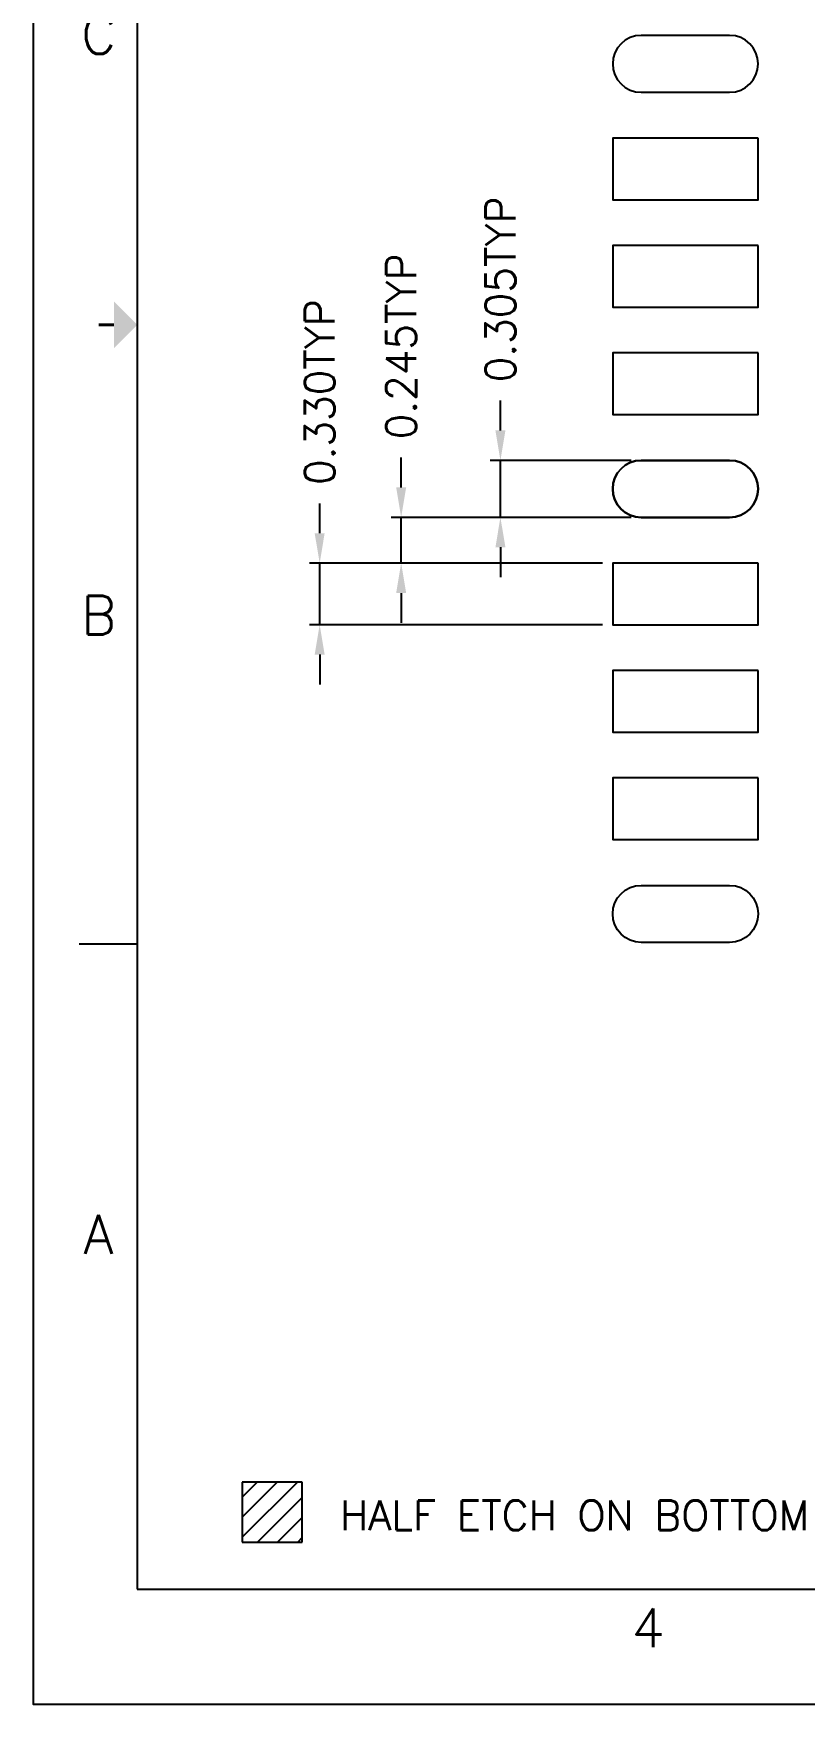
# Model space of a CAD drawing. Header units: millimetres. Extents: x 393.2 to 449.6, y 107.5 to 114.2.
# Drawn here: x 414.321 to 416.383, y 107.502 to 111.975 of the extents above; entities that cross this region are included whole.
import ezdxf
from ezdxf.enums import TextEntityAlignment as Align

# ---------------------------------------------------------------- set-up
doc = ezdxf.new("R2010")
doc.units = ezdxf.units.MM
doc.header["$LTSCALE"] = 0.5
doc.header["$PDMODE"] = 98
for name, color, linetype in [('1D', 4, 'Continuous'), ('DIM', 3, 'Continuous'), ('TB', 7, 'Continuous')]:
    doc.layers.add(name, color=color, linetype=linetype)
doc.styles.add('ADESK1', font='romans')
doc.styles.add('SIMPLEX', font='simplex.shx')
doc.dimstyles.new('Standard3', dxfattribs={"dimtxt": 0.08, "dimasz": 0.08, "dimexe": 0.027, "dimexo": 0.027, "dimgap": 0.027, "dimtad": 0, "dimdec": 3, "dimlfac": 2, "dimrnd": 0.0005, "dimzin": 1, "dimdsep": 46, "dimtxsty": 'SIMPLEX', "dimcen": 0.1905, "dimclrd": 256, "dimclre": 256, "dimclrt": 256, "dimadec": 0, "dimazin": 0, "dimtp": 0.03, "dimtm": 0.05, "dimtfac": 0.8, "dimtdec": 3, "dimtmove": 0, "dimatfit": 3, "dimfxl": 0.05, "dimtolj": 1, "dimtzin": 4, "dimlwd": -1, "dimlwe": -1, "dimarcsym": 0})

# ---------------------------------------------------------------- blocks, each defined once
blk = doc.blocks.new('FR')
at = {"layer": 'TB'}
for p, q in [((8.12, 188.67), (8.12, 9.03)), ((3.57, 59.52), (8.12, 59.52)), ((8.12, 9.03), (275.59, 9.03))]:
    blk.add_line(p, q, dxfattribs=at)
blk.add_lwpolyline([(0, 196.39), (282.46, 196.39), (282.46, 0), (0, 0)], close=True, dxfattribs=at)
at = {"layer": 'TB', "const_width": 0.242}
blk.add_lwpolyline([(5.09, 107.97), (6.3, 107.97)], dxfattribs=at)
at = {"layer": 'TB'}
blk.add_solid([(6.3, 106.16), (6.3, 109.79), (8.12, 107.97)], dxfattribs=at)
at = {"layer": 'TB', "style": 'ADESK1'}
for s, p in [('C', (5.09, 130.69)), ('B', (5.09, 85.26)), ('A', (5.09, 36.8)), ('4', (48.06, 6))]:
    blk.add_text(s, height=3.03, dxfattribs=at).set_placement(p, align=Align.MIDDLE_CENTER)
blk = doc.blocks.new('*D149')
at = {"layer": 'Defpoints', "color": 0, "ltscale": 0.1, "transparency": 16777216}
for p in [(415.5697, 110.8322), (415.9463, 110.8322), (415.9463, 110.6797)]:
    blk.add_point(p, dxfattribs=at)
at = {"layer": 'DIM', "ltscale": 0.1, "transparency": 16777216}
for p, q in [((415.5697, 110.9122), (415.5697, 110.9922)), ((415.9193, 110.8322), (415.5427, 110.8322)), ((415.5697, 110.6797), (415.5697, 110.8322)), ((415.9193, 110.6797), (415.5427, 110.6797)), ((415.5697, 110.5997), (415.5697, 110.5197))]:
    blk.add_line(p, q, dxfattribs=at)
for points in [[(415.5564, 110.9122), (415.5831, 110.9122), (415.5697, 110.8322)], [(415.5564, 110.5997), (415.5831, 110.5997), (415.5697, 110.6797)]]:
    blk.add_solid(points, dxfattribs=at)
at = {"layer": 'DIM', "ltscale": 0.1, "transparency": 16777216, "insert": (415.5697, 111.2897), "char_height": 0.08, "attachment_point": 5, "rotation": 90, "style": 'SIMPLEX'}
blk.add_mtext('\\A1;0.305TYP', dxfattribs=at)
blk = doc.blocks.new('*D150')
at = {"layer": 'Defpoints', "color": 0, "ltscale": 0.1, "transparency": 16777216}
for p in [(415.3043, 110.6797), (415.9463, 110.6797), (415.8701, 110.5572)]:
    blk.add_point(p, dxfattribs=at)
at = {"layer": 'DIM', "ltscale": 0.1, "transparency": 16777216}
for p, q in [((415.3043, 110.7597), (415.3043, 110.8397)), ((415.9193, 110.6797), (415.2773, 110.6797)), ((415.3043, 110.5572), (415.3043, 110.6797)), ((415.8431, 110.5572), (415.2773, 110.5572)), ((415.3043, 110.4772), (415.3043, 110.3972))]:
    blk.add_line(p, q, dxfattribs=at)
for points in [[(415.291, 110.7597), (415.3177, 110.7597), (415.3043, 110.6797)], [(415.291, 110.4772), (415.3177, 110.4772), (415.3043, 110.5572)]]:
    blk.add_solid(points, dxfattribs=at)
at = {"layer": 'DIM', "ltscale": 0.1, "transparency": 16777216, "insert": (415.3043, 111.1372), "char_height": 0.08, "attachment_point": 5, "rotation": 90, "style": 'SIMPLEX'}
blk.add_mtext('\\A1;0.245TYP', dxfattribs=at)
blk = doc.blocks.new('*D151')
at = {"layer": 'Defpoints', "color": 0, "ltscale": 0.1, "transparency": 16777216}
for p in [(415.0864, 110.5572), (415.8701, 110.5572), (415.8701, 110.3922)]:
    blk.add_point(p, dxfattribs=at)
at = {"layer": 'DIM', "ltscale": 0.1, "transparency": 16777216}
for p, q in [((415.0864, 110.6372), (415.0864, 110.7172)), ((415.8431, 110.5572), (415.0594, 110.5572)), ((415.0864, 110.3922), (415.0864, 110.5572)), ((415.8431, 110.3922), (415.0594, 110.3922)), ((415.0864, 110.3122), (415.0864, 110.2322))]:
    blk.add_line(p, q, dxfattribs=at)
for points in [[(415.073, 110.6372), (415.0997, 110.6372), (415.0864, 110.5572)], [(415.073, 110.3122), (415.0997, 110.3122), (415.0864, 110.3922)]]:
    blk.add_solid(points, dxfattribs=at)
at = {"layer": 'DIM', "ltscale": 0.1, "transparency": 16777216, "insert": (415.0864, 111.0147), "char_height": 0.08, "attachment_point": 5, "rotation": 90, "style": 'SIMPLEX'}
blk.add_mtext('\\A1;0.330TYP', dxfattribs=at)

msp = doc.modelspace()

# ---------------------------------------------------------------- hatches: boundary and pattern name
at = {"layer": '1D'}
h = msp.add_hatch(dxfattribs=at)
h.set_pattern_fill('ANSI31', color=256, scale=0.012, angle=360, style=0)
h.set_pattern_definition([(45, (416.844698, 110.131055), (-0.02694077, 0.02694077), [])])
h.paths.add_polyline_path([(415.03992, 107.937041), (415.03992, 108.097842), (414.879119, 108.097842), (414.879119, 107.937041)])

# ---------------------------------------------------------------- linework, layer by layer
for p, q in [((415.03992, 108.097842), (414.879119, 108.097842)), ((414.879119, 108.097842), (414.879119, 107.937041)), ((415.03992, 107.937041), (415.03992, 108.097842)), ((414.879119, 107.937041), (415.03992, 107.937041))]:
    msp.add_line(p, q)
at = {"ltscale": 0.1}
for points in [[(416.182576, 111.969696), (415.946326, 111.969696, 0.41421356), (415.870076, 111.893446), (415.870076, 111.893446, 0.41421356), (415.946326, 111.817196), (416.182576, 111.817196, 0.41421356), (416.258826, 111.893446), (416.258826, 111.893446, 0.41421356)], [(416.182576, 110.832196), (415.946326, 110.832196, 0.41421356), (415.870076, 110.755946), (415.870076, 110.755946, 0.41421356), (415.946326, 110.679696), (416.182576, 110.679696, 0.41421356), (416.258826, 110.755946), (416.258826, 110.755946, 0.41421356)], [(416.182576, 110.679696), (415.946326, 110.679696, -0.41421356), (415.870076, 110.755946), (415.870076, 110.755946, -0.41421356), (415.946326, 110.832196), (416.182576, 110.832196, -0.41421356), (416.258826, 110.755946), (416.258826, 110.755946, -0.41421356)], [(416.182576, 109.542196), (415.946326, 109.542196, -0.41421356), (415.870076, 109.618446), (415.870076, 109.618446, -0.41421356), (415.946326, 109.694696), (416.182576, 109.694696, -0.41421356), (416.258826, 109.618446), (416.258826, 109.618446, -0.41421356)]]:
    msp.add_lwpolyline(points, format="xyb", close=True, dxfattribs=at)
for points in [[(416.258826, 111.694696), (415.870076, 111.694696), (415.870076, 111.529696), (416.258826, 111.529696)], [(416.258826, 111.407196), (415.870076, 111.407196), (415.870076, 111.242196), (416.258826, 111.242196)], [(416.258826, 111.119696), (415.870076, 111.119696), (415.870076, 110.954696), (416.258826, 110.954696)], [(416.258826, 110.557196), (415.870076, 110.557196), (415.870076, 110.392196), (416.258826, 110.392196)], [(416.258826, 110.269696), (415.870076, 110.269696), (415.870076, 110.104696), (416.258826, 110.104696)], [(416.258826, 109.982196), (415.870076, 109.982196), (415.870076, 109.817196), (416.258826, 109.817196)]]:
    msp.add_lwpolyline(points, close=True, dxfattribs=at)
at = {"layer": '1D', "color": 7, "linetype": 'ByBlock', "lineweight": 0}
msp.add_line((414.320976, 107.502288), (423.980964, 107.502288), dxfattribs=at)

# ---------------------------------------------------------------- block references
at = {"layer": 'TB', "xscale": 0.0341999999999985, "yscale": 0.0341999999999985, "zscale": 0.0341999999999985}
msp.add_blockref('FR', (414.320976, 107.502288), dxfattribs=at)

# ---------------------------------------------------------------- texts
at = {"layer": '1D', "linetype": 'ByBlock', "style": 'SIMPLEX'}
msp.add_text('HALF ETCH ON BOTTOM', height=0.08, dxfattribs=at).set_placement((415.141068, 108.008871), align=Align.MIDDLE_LEFT)

# ---------------------------------------------------------------- dimensions: what is measured, and where the dimension line sits
at = {"layer": 'DIM', "ltscale": 0.1}
for base, p1, p2, picture, middle in [((415.569723, 110.832196), (415.946326, 110.679696), (415.946326, 110.832196), '*D149', (415.569723, 111.289672)), ((415.304348, 110.679696), (415.870076, 110.557196), (415.946326, 110.679696), '*D150', (415.304348, 111.137172)), ((415.086351, 110.557196), (415.870076, 110.392196), (415.870076, 110.557196), '*D151', (415.086351, 111.014672))]:
    dim = msp.add_linear_dim(base=base, p1=p1, p2=p2, angle=90, text='<>TYP', dimstyle='Standard3', dxfattribs=at)
    dim.commit()
    dim.dimension.update_dxf_attribs({"geometry": picture, "text_midpoint": middle})

doc.saveas('drawing.dxf')
